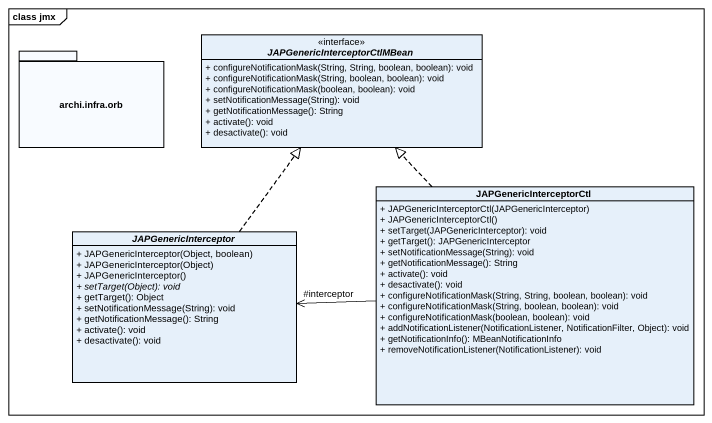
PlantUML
@startuml
mainframe class jmx
hide circle
hide empty members
skinparam classAttributeIconSize 0
interface "JAPGenericInterceptorCtlMBean" as JAPGenericInterceptorCtlMBea <<interface>> {
  + configureNotificationMask(String, String, boolean, boolean): void
  + configureNotificationMask(String, boolean, boolean): void
  + configureNotificationMask(boolean, boolean): void
  + setNotificationMessage(String): void
  + getNotificationMessage(): String
  + activate(): void
  + desactivate(): void
}
package "archi.infra.orb" as archi_infra_orb {
}
class JAPGenericInterceptorCtl {
  + JAPGenericInterceptorCtl(JAPGenericInterceptor)
  + JAPGenericInterceptorCtl()
  + setTarget(JAPGenericInterceptor): void
  + getTarget(): JAPGenericInterceptor
  + setNotificationMessage(String): void
  + getNotificationMessage(): String
  + activate(): void
  + desactivate(): void
  + configureNotificationMask(String, String, boolean, boolean): void
  + configureNotificationMask(String, boolean, boolean): void
  + configureNotificationMask(boolean, boolean): void
  + addNotificationListener(NotificationListener, NotificationFilter, Object): void
  + getNotificationInfo(): MBeanNotificationInfo
  + removeNotificationListener(NotificationListener): void
}
abstract class JAPGenericInterceptor {
  + JAPGenericInterceptor(Object, boolean)
  + JAPGenericInterceptor(Object)
  + JAPGenericInterceptor()
  {abstract} + setTarget(Object): void
  + getTarget(): Object
  + setNotificationMessage(String): void
  + getNotificationMessage(): String
  + activate(): void
  + desactivate(): void
}
JAPGenericInterceptorCtl .up.|> JAPGenericInterceptorCtlMBea
JAPGenericInterceptorCtl -left-> "#interceptor" JAPGenericInterceptor
JAPGenericInterceptor .up.|> JAPGenericInterceptorCtlMBea
@enduml
